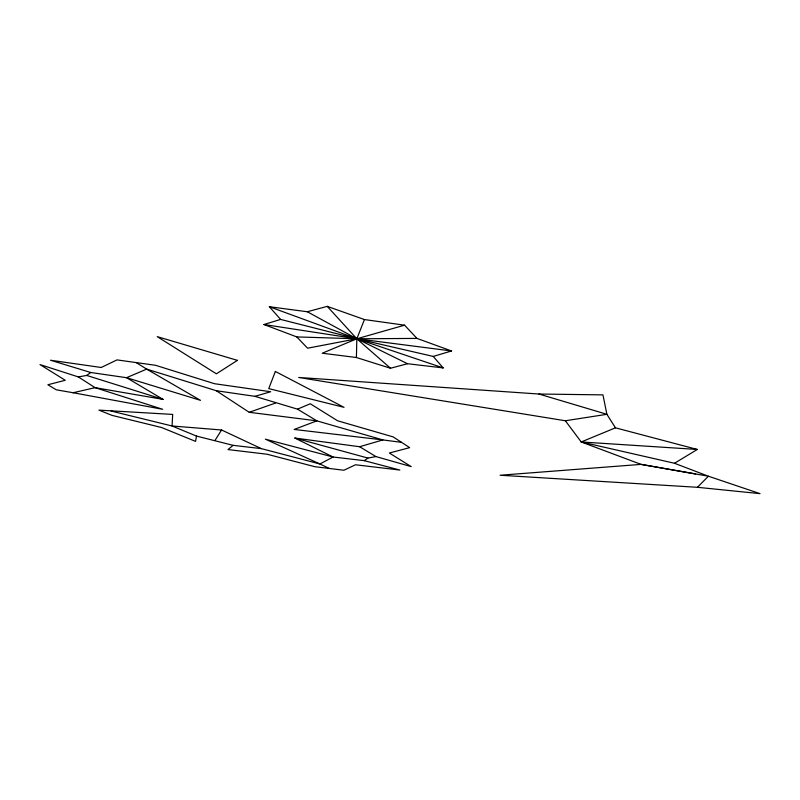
<?xml version="1.0" encoding="UTF-8"?>
<svg xmlns="http://www.w3.org/2000/svg" width="800" height="800" viewBox="0 0 800 800"><rect width="100%" height="100%" fill="white"/><g stroke="black" fill="none" stroke-linecap="round" stroke-linejoin="round"><path stroke-width="1.2" d="M433.25 356.43L443.18 367.92L407.5 363.72L390.51 368.25L356.41 357.51L356.83 338.78L364.45 319.55L404.56 325.19L416.97 338.41L451.51 350.97L433.25 356.43L356.83 338.78L280.61 319.42L263.94 324.51L296.77 336.92L356.83 338.78L416.97 338.41M196.47 436.07L195.58 441.39L161.58 427.51L111.93 415.35L98.94 410.12L172.69 414.42L172.04 425.98L196.47 436.07L233.09 445.34L261.39 448.64L319.93 463.98L329.24 468.46M215 440.43L221.57 429.99L261.39 448.64M697.45 487.3L708.39 476.21L760 493.64L697.45 487.3L500.07 475.24L641.05 464.38L708.39 476.21L674.48 463.27L581.22 441.96L565.36 420.76L298.7 377.46L538.94 394.03L602.96 394.88L606.89 414.31L615.46 427.82L697.32 449.46L674.48 463.27M233.09 445.34L227.98 449.57L267.16 454.24L314.79 466.69L343.89 470.25L355.51 464.77L399.84 470.05L364.25 460.65L333.08 457.01L265.37 439.17L319.93 463.98L333.08 457.01L294.85 438.05L359.64 446.73L375.92 456.57L411.21 466.62L389.37 453.02L409.67 447.65L393.16 436.9L337.62 420.79L310.27 403.76L297.51 409.16L254.92 396.33L216.28 390.72L146.67 369.11L136.19 362.59M78.3 376.91L86.7 375.44L90.78 372.51L126.55 377.7L200.51 400.35L146.67 369.11L126.55 377.7L163.05 399.37L95.1 387.66L73.11 392.74L56.28 389.81L47.86 384.76L65.26 380.28L40 364.58L78.3 376.91L95.1 387.66L162.67 409.29L73.11 392.74M364.25 460.65L367.94 458.07L294.85 438.05M404.56 325.19L356.83 338.78L322.23 353.22L356.41 357.51M695.64 473.97L641.05 464.38L581.22 441.96L615.46 427.82M275.53 403.06L249.21 412.3L216.28 390.72M359.64 446.73L382.88 439.92L401.52 442.35M254.92 396.33L270.68 391.74L214.47 383.7L155.6 365.31L117.01 359.9L101.22 367.49L50.47 360.23L90.78 372.51M280.61 319.42L269.35 306.73L307.31 311.75L327.22 306.36L364.45 319.55M451.51 350.97L356.83 338.78L307.59 348.21L296.77 336.92M367.94 458.08L375.92 456.57M565.36 420.76L606.9 414.3L538.94 394.03M581.22 441.96L697.32 449.46M221.57 429.99L172.04 425.98L111.09 411.03M249.21 412.3L316.86 420.85L382.88 439.92L294.18 429.44L316.86 420.85L297.51 409.16M263.94 324.51L356.83 338.78L443.18 367.92M86.7 375.44L163.05 399.37M269.35 306.73L356.83 338.78L407.5 363.72M307.31 311.75L356.83 338.78L390.51 368.25M327.22 306.36L356.83 338.78M275.36 371.45L268.76 388.61L344.03 407.34L275.36 371.45M237.41 360.36L216.39 373.82L157.23 336.63L237.41 360.36"/></g></svg>
